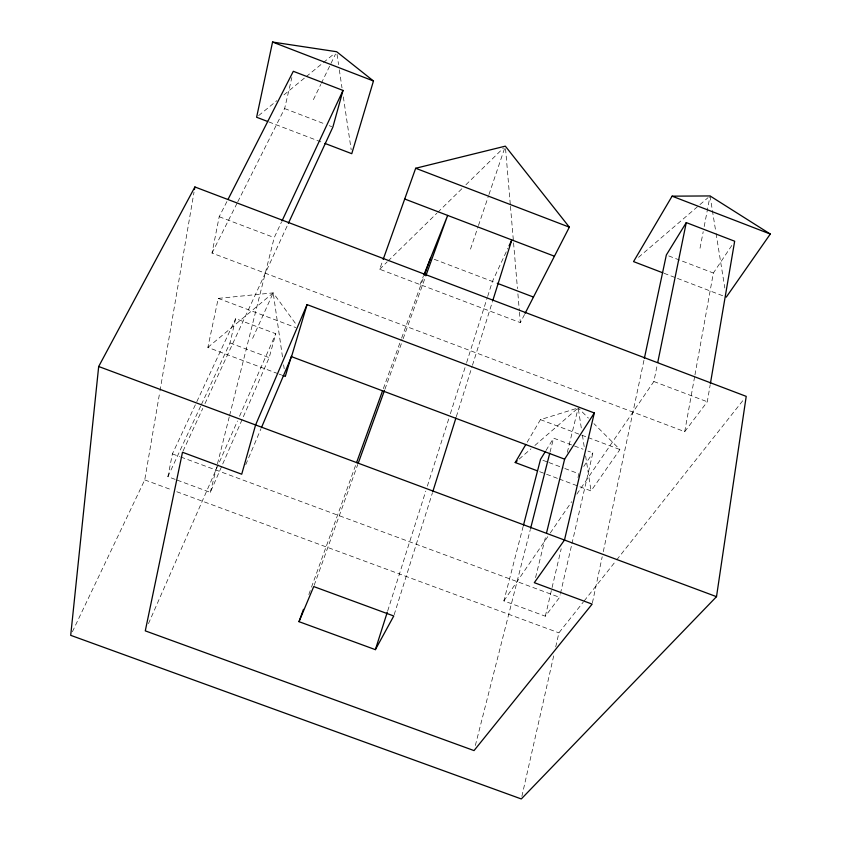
<?xml version="1.0" encoding="UTF-8"?>
<svg xmlns="http://www.w3.org/2000/svg" width="841" height="841" viewBox="0 0 841 841"><rect width="100%" height="100%" fill="white"/><g stroke="black" fill="none" stroke-linecap="round" stroke-linejoin="round"><path stroke-width="0.63" stroke-dasharray="4.21 3.15" d="M72.389 631.801L144.747 479.906L159.769 392.148M159.99 390.865L194.019 192.126M226.902 201.598L219.196 216.726L212.016 253.078L684.721 431.654L707.292 401.767L710.161 384.936M684.721 431.654L694.729 376.2M694.96 374.907L713.357 273.031L732.532 244.395M700.027 248.2L703.213 231.632M704.19 226.534L709.815 197.225M175.17 479.381L167.895 476.689L172.394 453.898L196.258 402.881M576.852 494.14L653.856 381.509L657.252 364.847M277.929 373.656L207.864 347.417L218.25 298.387L273.199 292.878L296.379 324.71M592.411 602.839L602.209 556.753M603.291 551.633L644.08 359.727M521.872 796.395L554.272 653.289M555.722 646.897L558.908 632.842L583.339 601.998M523.176 526.35L503.875 600.884L545.336 616.211L559.58 597.341L560.169 594.787M560.463 593.515L571.649 544.936M571.943 543.654L592.852 452.9L587.943 451.06M201.419 404.5L229.992 342.96L235.659 318.644L275.785 333.73L269.173 357.646L210.313 492.374L176.379 479.822M237.782 201.798L284.626 108.563L291.859 77.509M545.336 616.211L561.199 548.805M577.967 477.583L578.871 473.767L564.479 468.374M535.559 577.588L545.872 535.559M567.318 452.374L578.198 407.927L588.395 418.103M210.313 492.374L229.299 416.684M229.625 415.422L274.229 237.593L281.441 222.161M475.333 745.515L530.314 529.546M550.035 452.111L553.588 438.14L573.215 445.52M394.156 614.739L432.327 493.141M456.327 416.684L472.074 366.539M472.463 365.288L492.532 301.351M387.68 610.955L425.767 491.133M427.354 486.14L448.779 418.744M450.366 413.751L466.24 363.827M466.639 362.576L487.265 297.672M487.664 296.421L492.427 281.441L507.932 248.232M470.497 249.104L478.045 226.776M478.466 225.535L488.547 195.764M488.968 194.523L504.495 148.636M524.532 314.492L520.348 322.629L379.669 269.246L382.75 260.626M314.166 585.325L357.772 464.484M384.915 389.267L402.713 339.953M403.154 338.713L425.399 277.067M308.826 594.545L311.054 588.374M311.506 587.144L355.68 465.084M383.349 388.637L401.199 339.312M401.641 338.082L423.948 276.437M420.006 284.552L423.391 276.09M245.772 464.621L261.025 428.637M148.447 623.665L237.456 421.005M239.548 416.221L275.785 333.73M252.626 338.397L273.199 292.878L282.513 357.141M167.895 476.689L200.873 405.677M183.033 451.081L202.776 408.39M204.973 403.648L287.832 224.494M196.815 401.693L235.659 318.644M313.409 99.627L320.778 84.436M321.346 83.27L335.517 54.066M212.016 253.078L237.194 202.965M527.17 442.208L540.458 419.638L576.979 408.305M546.019 450.44L553.588 438.14M583.759 466.471L592.852 452.9M503.875 600.884L549.541 534.088M550.277 533.005L571.68 501.699M559.233 479.023L591.044 490.934L619.922 449.546L593.956 423.654M584.148 600.968L615.917 560.873M616.726 559.843L744.59 398.413M379.669 269.246L387.175 261.898M388.111 260.983L436.878 213.215M437.814 212.3L462.203 188.416M465.946 184.736L503.465 147.995M519.139 459.112L530.955 448.873M534.887 445.467L578.198 407.927M638.519 257.335L708.069 197.646M207.864 347.417L273.199 292.878M258.65 115.595L276.878 100.668M283.974 94.854L305.241 77.435M306.261 76.615L322.471 63.338M323.48 62.507L334.623 53.382M144.747 479.906L171.869 489.925M176.799 491.743L558.908 632.842M172.394 453.898L179.648 456.579M180.857 457.031L559.58 597.341M229.992 342.96L269.173 357.646M542.908 460.29L547.701 462.087M548.9 462.539L563.281 467.932M279.159 374.119L281.619 375.044M539.67 471.685L558.014 478.561M218.25 298.387L295.832 327.58M540.458 419.638L586.913 437.12M588.132 437.583L619.922 449.546M574.445 445.982L583.034 449.21M434.282 259.322L496.053 282.828M219.196 216.726L274.229 237.593M653.856 381.509L707.292 401.767M284.626 108.563L324.437 123.837M329.262 125.687L331.68 126.613M668.742 255.916L713.357 273.031M268.826 121.924L323.711 142.949M664.054 273.283L676.259 277.961M677.478 278.424L723.838 296.179M710.056 195.942L715.88 232.263M716.09 233.556L724.826 288.032M578.398 409.22L581.404 428.679M582.414 435.165L584.421 448.127M585.62 455.917L591.044 490.934M337.031 54.308L338.566 64.631M339.322 69.792L342.003 87.863M343.349 96.904L351.191 149.824M283.627 364.847L284.184 368.705M505.557 148.762L510.34 204.973M510.455 206.287L513.462 241.577M513.567 242.881L517.457 288.642M517.909 293.866L519.349 310.865M519.465 312.169L520.348 322.629"/><path stroke-width="1.26" d="M98.681 366.508L70.707 635.333L521.294 798.95L716.511 596.668L746.219 396.363L194.902 186.965L98.681 366.508L716.511 596.668M194.46 189.551L194.902 186.965M710.382 383.643L734.666 241.22L686.277 222.592L666.335 254.991L644.343 358.445M657.778 362.282L686.277 222.592M324.931 143.412L351.769 153.693L373.467 80.978L336.652 51.722L272.558 42.05L256.621 117.256L267.606 121.461M594.314 412.963L564.479 540.038L534.308 582.676L592.138 604.111L474.03 750.592L145.283 630.866L182.486 452.269L241.714 474.219L255.59 424.968L307.07 304.6L594.314 412.963L564.626 459.154L546.503 533.015M530.639 528.274L549.709 453.373M523.501 525.089L540.511 459.386L545.325 451.564M228.09 199.275L293.309 71.296L343.012 90.429L332.878 127.075L288.379 223.307M291.312 356.279L285.299 376.421L282.849 375.496M261.53 427.438L291.522 356.658L307.07 304.6M432.716 491.89L455.938 417.935M492.931 300.1L511.812 239.927L509.047 245.866M303.475 609.336L299.007 621.667L375.38 649.651L387.28 612.206M383.181 259.396L415.675 168.263L505.336 146.155L569.346 227.165L525.12 313.325M358.213 463.254L384.463 390.508M425.851 275.827L447.654 215.412L423.875 274.881M356.573 462.613L382.455 391.097M424.4 275.207L430.645 257.945M299.007 621.667L313.725 586.555L393.767 615.99L375.38 649.651M281.998 220.973L343.012 90.429M537.22 470.771L515.207 462.529L525.835 444.469M726.277 297.115L770.293 234.04L710.056 195.942L672.096 196.163L633.546 261.604L662.834 272.82M515.207 462.529L517.173 460.815M291.522 356.658L564.626 459.154M497.252 283.28L533.478 297.062M404.721 199.012L554.44 256.221M415.675 168.263L569.346 227.165M272.558 42.05L373.467 80.978M672.096 196.163L770.293 234.04"/></g></svg>
